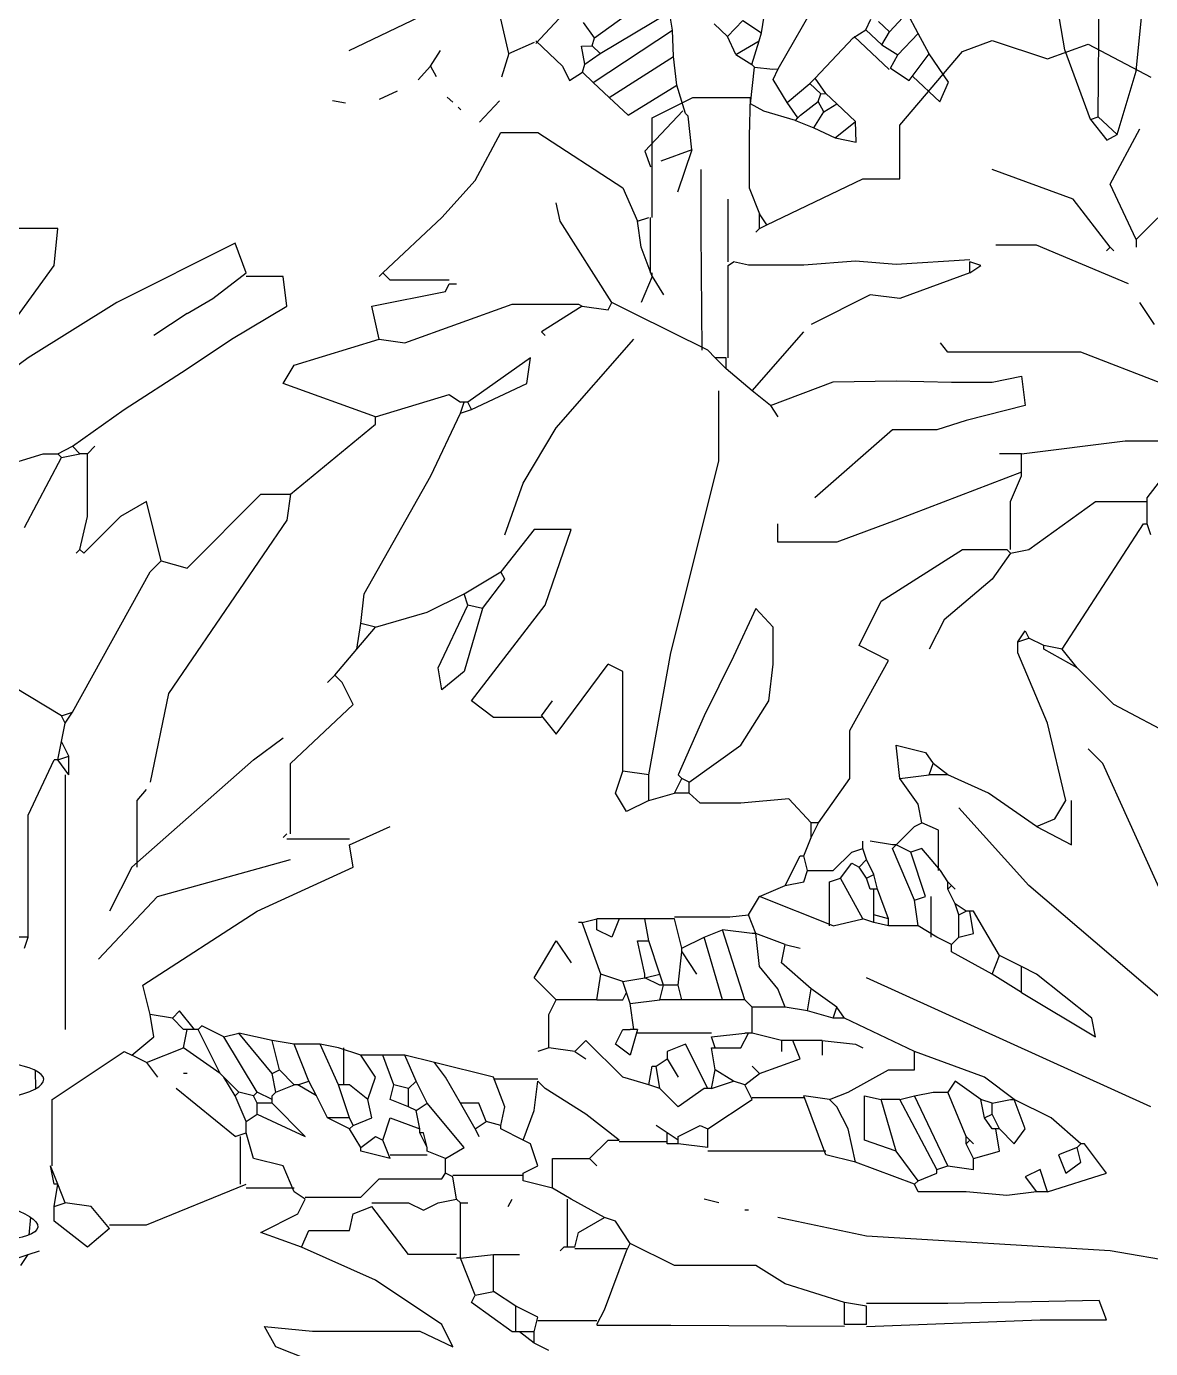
# Model space of a CAD drawing. Header units: metres. Extents: x 1769 to 3632, y 809 to 2652.
# Drawn here: x 2677.7965 to 2678.0445, y 1869.5831 to 1869.8751 of the extents above; entities that cross this region are included whole.
import ezdxf

# ---------------------------------------------------------------- set-up
doc = ezdxf.new("R2010")
doc.units = ezdxf.units.M
doc.header["$LTSCALE"] = 10
doc.layers.add('L-PLNT', color=66, linetype='Continuous')
doc.layers.add('Vegetation - Trees', color=64, linetype='Continuous', lineweight=30)

# ---------------------------------------------------------------- blocks, each defined once
blk = doc.blocks.new('GARRA DE LEON')
at = {"layer": 'L-PLNT', "color": 65, "linetype": 'Continuous'}
for p, q in [((1271.7821, 335.3903), (1271.8152, 335.4027)), ((1271.8152, 335.4027), (1271.8773, 335.382)), ((1271.8773, 335.382), (1271.9229, 335.3986)), ((1271.9229, 335.3986), (1271.9933, 335.3613)), ((1271.7117, 335.3075), (1271.7821, 335.3903)), ((1271.4342, 335.3158), (1271.4798, 335.3386)), ((1271.4798, 335.3386), (1271.5439, 335.3386)), ((1271.5439, 335.3386), (1271.5429, 335.2951)), ((1271.4342, 335.204), (1271.4342, 335.3158)), ((1271.7117, 335.2474), (1271.7117, 335.3075)), ((1271.2354, 335.2454), (1271.2644, 335.2992)), ((1271.2644, 335.2992), (1271.3059, 335.2992)), ((1271.3059, 335.2992), (1271.4011, 335.2371)), ((1271.5429, 335.2951), (1271.5429, 335.2371)), ((1271.9477, 335.2412), (1271.9809, 335.3034)), ((1271.1982, 335.204), (1271.2354, 335.2454)), ((1271.4891, 335.1874), (1271.4891, 335.2578)), ((1271.5626, 335.1957), (1271.6703, 335.2474)), ((1271.6703, 335.2474), (1271.7117, 335.2474)), ((1271.9063, 335.2247), (1271.8152, 335.2578)), ((1271.9767, 335.1791), (1272.043, 335.2454)), ((1271.4011, 335.2371), (1271.4177, 335.1998)), ((1271.5429, 335.2371), (1271.5543, 335.2081)), ((1271.9767, 335.1791), (1271.9477, 335.2412)), ((1271.3307, 335.1998), (1271.3265, 335.2205)), ((1271.5191, 335.1543), (1271.5191, 335.2247)), ((1271.9477, 335.1708), (1271.9063, 335.2247)), ((1271.1319, 335.1418), (1271.1982, 335.204)), ((1271.4177, 335.1998), (1271.4301, 335.204)), ((1271.4321, 335.1418), (1271.4321, 335.204)), ((1271.5543, 335.1915), (1271.5543, 335.2081)), ((1271.5626, 335.1957), (1271.5543, 335.2081)), ((1270.7675, 335.1915), (1270.7219, 335.1915)), ((1270.7633, 335.1501), (1270.7675, 335.1915)), ((1271.3887, 335.1087), (1271.3307, 335.1998)), ((1271.4218, 335.1708), (1271.4177, 335.1998)), ((1271.4901, 335.0549), (1271.4891, 335.1874)), ((1271.5543, 335.1915), (1271.5502, 335.1874)), ((1271.5543, 335.1915), (1271.5626, 335.1957)), ((1270.9663, 335.175), (1270.8337, 335.1087)), ((1270.9787, 335.1418), (1270.9663, 335.175)), ((1271.4342, 335.1377), (1271.4218, 335.1708)), ((1271.8649, 335.1729), (1271.8194, 335.1729)), ((1271.9684, 335.1294), (1271.8649, 335.1729)), ((1271.9477, 335.1708), (1271.9436, 335.1667)), ((1271.9477, 335.1708), (1271.9519, 335.1667)), ((1271.9767, 335.1791), (1271.9767, 335.1708)), ((1271.7904, 335.1563), (1271.7076, 335.1512)), ((1270.6764, 335.03), (1270.7633, 335.1501)), ((1270.9414, 335.1129), (1270.9787, 335.1418)), ((1271.1319, 335.1418), (1271.1278, 335.1377)), ((1271.1402, 335.1336), (1271.1319, 335.1418)), ((1271.4342, 335.1377), (1271.4342, 335.1418)), ((1271.5191, 335.1501), (1271.5253, 335.1543)), ((1271.5191, 335.0466), (1271.5191, 335.1501)), ((1271.5419, 335.1504), (1271.5253, 335.1543)), ((1271.604, 335.1504), (1271.5419, 335.1504)), ((1271.662, 335.1548), (1271.604, 335.1504)), ((1271.7076, 335.1512), (1271.662, 335.1548)), ((1271.7904, 335.1418), (1271.7117, 335.1129)), ((1271.8028, 335.1501), (1271.7904, 335.1543)), ((1271.7904, 335.1418), (1271.7904, 335.1543)), ((1271.7904, 335.1418), (1271.8028, 335.1501)), ((1271.0201, 335.1377), (1270.9787, 335.1377)), ((1271.0242, 335.1046), (1271.0201, 335.1377)), ((1271.2064, 335.1336), (1271.1402, 335.1336)), ((1271.2023, 335.1211), (1271.2064, 335.1294)), ((1271.2064, 335.1294), (1271.2147, 335.1294)), ((1271.4342, 335.1377), (1271.4218, 335.1087)), ((1271.4342, 335.1377), (1271.4466, 335.117)), ((1270.9124, 335.0963), (1270.9414, 335.1129)), ((1270.9124, 335.0963), (1270.9414, 335.1129)), ((1271.1195, 335.1046), (1271.2023, 335.1211)), ((1271.6786, 335.117), (1271.6123, 335.0839)), ((1271.7117, 335.1129), (1271.6786, 335.117)), ((1270.8337, 335.1087), (1270.7343, 335.0466)), ((1270.9124, 335.0963), (1270.8752, 335.0714)), ((1270.9621, 335.0673), (1271.0242, 335.1046)), ((1271.1278, 335.0673), (1271.1195, 335.1046)), ((1271.1568, 335.0632), (1271.2769, 335.1067)), ((1271.2769, 335.1067), (1271.3514, 335.1067)), ((1271.3555, 335.1046), (1271.31, 335.0756)), ((1271.3514, 335.1067), (1271.3555, 335.1046)), ((1271.3555, 335.1046), (1271.3845, 335.1004)), ((1271.3845, 335.1004), (1271.3887, 335.1087)), ((1271.4135, 335.0963), (1271.3887, 335.1087)), ((1271.4963, 335.0549), (1271.4135, 335.0963)), ((1271.9974, 335.0839), (1271.9809, 335.1087)), ((1270.9124, 335.0342), (1270.9621, 335.0673)), ((1271.0325, 335.0383), (1271.1278, 335.0673)), ((1271.1278, 335.0673), (1271.1568, 335.0632)), ((1271.31, 335.0756), (1271.3141, 335.0714)), ((1271.3265, 334.9679), (1271.4135, 335.0673)), ((1271.546, 335.0093), (1271.604, 335.0756)), ((1271.5046, 335.0466), (1271.4963, 335.0549)), ((1271.7655, 335.0528), (1271.7572, 335.0632)), ((1271.9146, 335.0528), (1271.7655, 335.0528)), ((1272.0057, 335.0176), (1271.9146, 335.0528)), ((1270.7343, 335.0466), (1270.6722, 335.0011)), ((1271.0201, 335.0176), (1271.0325, 335.0383)), ((1271.2976, 335.0466), (1271.2272, 334.9969)), ((1271.2934, 335.0176), (1271.2976, 335.0466)), ((1271.517, 335.0342), (1271.5046, 335.0466)), ((1271.517, 335.0466), (1271.5046, 335.0466)), ((1271.517, 335.0342), (1271.517, 335.0466)), ((1270.842, 334.9886), (1270.9124, 335.0342)), ((1271.546, 335.0093), (1271.517, 335.0342)), ((1271.8152, 335.0192), (1271.8484, 335.0259)), ((1271.8484, 335.0259), (1271.8525, 334.9928)), ((1271.1236, 334.9803), (1271.0201, 335.0176)), ((1271.2313, 334.9886), (1271.2934, 335.0176)), ((1271.5088, 334.9306), (1271.5088, 335.0093)), ((1271.5667, 334.9928), (1271.546, 335.0093)), ((1271.5667, 334.9928), (1271.6371, 335.0197)), ((1271.6371, 335.0197), (1271.7076, 335.0207)), ((1271.7076, 335.0207), (1271.7696, 335.0192)), ((1271.7696, 335.0192), (1271.8152, 335.0192)), ((1271.1236, 334.9803), (1271.2064, 335.0052)), ((1271.2064, 335.0052), (1271.2189, 334.9969)), ((1271.2189, 334.9845), (1271.223, 334.9969)), ((1271.223, 334.9969), (1271.2189, 334.9969)), ((1271.2272, 334.9969), (1271.223, 334.9969)), ((1271.2313, 334.9886), (1271.2272, 334.9969)), ((1271.5667, 334.9928), (1271.575, 334.9803)), ((1271.8525, 334.9928), (1271.7862, 334.9762)), ((1270.7841, 334.9472), (1270.842, 334.9886)), ((1271.1236, 334.9721), (1271.1236, 334.9803)), ((1271.1857, 334.9141), (1271.2189, 334.9845)), ((1271.2189, 334.9845), (1271.2313, 334.9886)), ((1271.0284, 334.8934), (1271.1236, 334.9721)), ((1271.2893, 334.9058), (1271.3265, 334.9679)), ((1271.7034, 334.9658), (1271.6164, 334.8892)), ((1271.7531, 334.9658), (1271.7034, 334.9658)), ((1271.7862, 334.9762), (1271.7531, 334.9658)), ((1271.8484, 334.9389), (1271.9643, 334.9534)), ((1271.9643, 334.9534), (1272.0305, 334.9534)), ((1270.6847, 334.9182), (1270.7509, 334.9389)), ((1270.7302, 334.8561), (1270.7716, 334.9348)), ((1270.7509, 334.9389), (1270.7675, 334.9389)), ((1270.7675, 334.9389), (1270.7841, 334.9472)), ((1270.7716, 334.9348), (1270.7675, 334.9389)), ((1270.7716, 334.9348), (1270.7923, 334.9389)), ((1270.7923, 334.9389), (1270.7841, 334.9472)), ((1270.8006, 334.9389), (1270.7923, 334.9389)), ((1270.8006, 334.9389), (1270.8089, 334.9472)), ((1270.8006, 334.9306), (1270.8006, 334.9389)), ((1271.8484, 334.9389), (1271.8235, 334.9389)), ((1271.8484, 334.9182), (1271.8484, 334.9389)), ((1271.9891, 334.8892), (1272.0305, 334.9431)), ((1270.8006, 334.8685), (1270.8006, 334.9306)), ((1271.4549, 334.7153), (1271.5088, 334.9306)), ((1271.8484, 334.9182), (1271.7076, 334.8644)), ((1271.8484, 334.9141), (1271.8484, 334.9182)), ((1271.1112, 334.7816), (1271.1857, 334.9141)), ((1271.2686, 334.8478), (1271.2893, 334.9058)), ((1271.8359, 334.8851), (1271.8484, 334.9141)), ((1270.9124, 334.8106), (1270.9953, 334.8934)), ((1270.9953, 334.8934), (1271.0284, 334.8934)), ((1271.0284, 334.8934), (1271.0242, 334.8644)), ((1271.9891, 334.8602), (1271.9891, 334.8892)), ((1270.8669, 334.8851), (1270.8379, 334.8685)), ((1270.8834, 334.8188), (1270.8669, 334.8851)), ((1271.8359, 334.8313), (1271.8359, 334.8851)), ((1271.8566, 334.8313), (1271.9312, 334.8851)), ((1271.9312, 334.8851), (1271.9891, 334.8851)), ((1270.7923, 334.8313), (1270.8006, 334.8685)), ((1270.8379, 334.8685), (1270.7965, 334.8271)), ((1271.0242, 334.8644), (1270.8917, 334.6698)), ((1271.575, 334.8395), (1271.575, 334.8602)), ((1271.7076, 334.8644), (1271.6413, 334.8395)), ((1271.8939, 334.7194), (1271.985, 334.8602)), ((1271.985, 334.8602), (1271.9891, 334.8602)), ((1271.9933, 334.8478), (1271.9891, 334.8602)), ((1271.3017, 334.854), (1271.2644, 334.8064)), ((1271.3431, 334.854), (1271.3017, 334.854)), ((1271.3141, 334.7691), (1271.3431, 334.854)), ((1270.7923, 334.8313), (1270.7882, 334.8271)), ((1270.7965, 334.8271), (1270.7923, 334.8313)), ((1271.6413, 334.8395), (1271.575, 334.8395)), ((1271.691, 334.7733), (1271.7821, 334.8313)), ((1271.7821, 334.8313), (1271.8318, 334.8313)), ((1271.8359, 334.8271), (1271.8318, 334.8313)), ((1271.8359, 334.8271), (1271.8566, 334.8313)), ((1270.871, 334.8064), (1270.8834, 334.8188)), ((1270.8834, 334.8188), (1270.9124, 334.8106)), ((1271.8359, 334.8271), (1271.8152, 334.7981)), ((1270.7841, 334.649), (1270.871, 334.8064)), ((1271.223, 334.7816), (1271.2644, 334.8064)), ((1271.2686, 334.7981), (1271.2644, 334.8064)), ((1271.2437, 334.765), (1271.2686, 334.7981)), ((1271.8152, 334.7981), (1271.7614, 334.7526)), ((1271.1071, 334.7484), (1271.1112, 334.7816)), ((1271.1816, 334.7609), (1271.223, 334.7816)), ((1271.2272, 334.7691), (1271.223, 334.7816)), ((1271.6661, 334.7236), (1271.691, 334.7733)), ((1271.1236, 334.7443), (1271.1816, 334.7609)), ((1271.194, 334.6987), (1271.2272, 334.7691)), ((1271.2437, 334.765), (1271.223, 334.6946)), ((1271.2437, 334.765), (1271.2272, 334.7691)), ((1271.2313, 334.6615), (1271.3141, 334.7691)), ((1271.5502, 334.765), (1271.5253, 334.7112)), ((1271.5698, 334.7443), (1271.5502, 334.765)), ((1271.1029, 334.7194), (1271.1071, 334.7484)), ((1271.1029, 334.7194), (1271.1236, 334.7443)), ((1271.1236, 334.7443), (1271.1071, 334.7484)), ((1271.5698, 334.7029), (1271.5698, 334.7443)), ((1271.7614, 334.7526), (1271.7448, 334.7194)), ((1271.8442, 334.7277), (1271.8525, 334.7402)), ((1271.8525, 334.7402), (1271.8566, 334.7319)), ((1271.8442, 334.7277), (1271.8566, 334.7319)), ((1271.8442, 334.7153), (1271.8442, 334.7277)), ((1271.8732, 334.7236), (1271.8566, 334.7319)), ((1270.7716, 334.6449), (1270.6474, 334.7194)), ((1271.0781, 334.6905), (1271.1029, 334.7194)), ((1271.4301, 334.5786), (1271.4549, 334.7153)), ((1271.5253, 334.7112), (1271.4922, 334.6449)), ((1271.6992, 334.707), (1271.6661, 334.7236)), ((1271.8773, 334.6366), (1271.8442, 334.7153)), ((1271.8732, 334.7194), (1271.8732, 334.7236)), ((1271.8939, 334.7194), (1271.8732, 334.7236)), ((1271.9105, 334.6987), (1271.8732, 334.7194)), ((1271.9105, 334.6987), (1271.8939, 334.7194)), ((1271.1982, 334.6739), (1271.194, 334.6987)), ((1271.3265, 334.6242), (1271.3845, 334.7029)), ((1271.4011, 334.6946), (1271.3845, 334.7029)), ((1271.4011, 334.6946), (1271.3845, 334.7029)), ((1271.5647, 334.6615), (1271.5698, 334.7029)), ((1271.6558, 334.6283), (1271.6992, 334.707)), ((1271.9519, 334.6573), (1271.9105, 334.6987)), ((1271.0781, 334.6905), (1271.0698, 334.6822)), ((1271.0864, 334.6822), (1271.0781, 334.6905)), ((1271.0988, 334.6573), (1271.0864, 334.6822)), ((1271.223, 334.6946), (1271.1982, 334.6739)), ((1271.4011, 334.5828), (1271.4011, 334.6946)), ((1270.8917, 334.6698), (1270.871, 334.5704)), ((1271.0284, 334.5911), (1271.0988, 334.6573)), ((1271.2561, 334.6428), (1271.2313, 334.6615)), ((1271.31, 334.6449), (1271.3224, 334.6615)), ((1271.5336, 334.6118), (1271.5647, 334.6615)), ((1272.0223, 334.6201), (1271.9519, 334.6573)), ((1270.7716, 334.6449), (1270.7841, 334.649)), ((1270.7758, 334.6366), (1270.7716, 334.6449)), ((1270.7716, 334.6159), (1270.7758, 334.6366)), ((1270.7758, 334.6366), (1270.7841, 334.649)), ((1271.31, 334.6428), (1271.2561, 334.6428)), ((1271.31, 334.6449), (1271.3265, 334.6242)), ((1271.4922, 334.6449), (1271.4632, 334.5786)), ((1271.898, 334.5497), (1271.8773, 334.6366)), ((1271.6558, 334.5745), (1271.6558, 334.6283)), ((1270.7675, 334.5952), (1270.7716, 334.6159)), ((1270.7799, 334.5994), (1270.7716, 334.6159)), ((1270.987, 334.5952), (1271.0201, 334.6201)), ((1271.4756, 334.5704), (1271.5336, 334.6118)), ((1271.7117, 334.5745), (1271.7076, 334.6118)), ((1271.7076, 334.6118), (1271.7407, 334.6035)), ((1271.9394, 334.5911), (1271.9229, 334.6076)), ((1270.7343, 334.5331), (1270.7633, 334.5952)), ((1270.7675, 334.5952), (1270.7633, 334.5952)), ((1270.7675, 334.5952), (1270.7799, 334.5994)), ((1270.7799, 334.5786), (1270.7675, 334.5952)), ((1270.7799, 334.5786), (1270.7799, 334.5994)), ((1270.8503, 334.4751), (1270.987, 334.5952)), ((1271.7407, 334.6035), (1271.749, 334.5911)), ((1270.7758, 334.5786), (1270.7758, 334.4006)), ((1271.0284, 334.5124), (1271.0284, 334.5911)), ((1271.3928, 334.5579), (1271.4011, 334.5828)), ((1271.4301, 334.5786), (1271.4011, 334.5828)), ((1271.4301, 334.5497), (1271.4301, 334.5786)), ((1271.4632, 334.5786), (1271.4674, 334.5745)), ((1271.7117, 334.5745), (1271.7448, 334.5786)), ((1271.7448, 334.5786), (1271.749, 334.5911)), ((1271.7655, 334.5786), (1271.7448, 334.5786)), ((1271.7655, 334.5786), (1271.749, 334.5911)), ((1271.8111, 334.5579), (1271.7655, 334.5786)), ((1272.0761, 334.2888), (1271.9394, 334.5911)), ((1270.8565, 334.5497), (1270.8669, 334.5621)), ((1271.4591, 334.5579), (1271.4674, 334.5745)), ((1271.4756, 334.5704), (1271.4674, 334.5745)), ((1271.4756, 334.5579), (1271.4756, 334.5704)), ((1271.6206, 334.5248), (1271.6558, 334.5745)), ((1271.7324, 334.5455), (1271.7117, 334.5745)), ((1270.8565, 334.4751), (1270.8565, 334.5497)), ((1271.4052, 334.5372), (1271.3928, 334.5579)), ((1271.4301, 334.5497), (1271.4052, 334.5372)), ((1271.4301, 334.5497), (1271.4591, 334.5579)), ((1271.4756, 334.5579), (1271.4591, 334.5579)), ((1271.488, 334.5466), (1271.4756, 334.5579)), ((1271.5874, 334.5517), (1271.5336, 334.5466)), ((1271.6123, 334.5248), (1271.5874, 334.5517)), ((1271.8649, 334.5207), (1271.8111, 334.5579)), ((1271.8856, 334.529), (1271.898, 334.5497)), ((1271.9042, 334.5), (1271.9042, 334.5497)), ((1270.7343, 334.3964), (1270.7343, 334.5331)), ((1271.5336, 334.5466), (1271.488, 334.5466)), ((1271.7365, 334.5248), (1271.7324, 334.5455)), ((1271.8566, 334.4544), (1271.778, 334.5414)), ((1271.0946, 334.5), (1271.1402, 334.5207)), ((1271.6123, 334.5082), (1271.6206, 334.5248)), ((1271.6123, 334.5082), (1271.6123, 334.5248)), ((1271.6206, 334.5248), (1271.6123, 334.5248)), ((1271.7076, 334.5), (1271.7282, 334.5207)), ((1271.7282, 334.5207), (1271.7365, 334.5248)), ((1271.7552, 334.5165), (1271.7365, 334.5248)), ((1271.8649, 334.5207), (1271.8856, 334.529)), ((1271.8649, 334.5207), (1271.9042, 334.5)), ((1271.0242, 334.5124), (1271.0201, 334.5082)), ((1271.0946, 334.5062), (1271.0242, 334.5062)), ((1271.604, 334.4875), (1271.6123, 334.5082)), ((1271.6703, 334.4958), (1271.6703, 334.5041)), ((1271.7034, 334.5), (1271.6786, 334.5041)), ((1271.7552, 334.471), (1271.7552, 334.5165)), ((1271.0988, 334.4751), (1271.0946, 334.5)), ((1271.6371, 334.471), (1271.6578, 334.4917)), ((1271.6578, 334.4917), (1271.6703, 334.4958)), ((1271.6744, 334.4834), (1271.6703, 334.4958)), ((1271.7034, 334.4958), (1271.7076, 334.5)), ((1271.7076, 334.5), (1271.7034, 334.5)), ((1271.7282, 334.4378), (1271.7034, 334.4958)), ((1271.7241, 334.4917), (1271.7076, 334.5)), ((1271.7365, 334.4958), (1271.7241, 334.4917)), ((1271.7407, 334.442), (1271.7241, 334.4917)), ((1271.7572, 334.471), (1271.7365, 334.4958)), ((1270.8503, 334.4751), (1270.8255, 334.4254)), ((1270.8793, 334.442), (1271.0284, 334.4834)), ((1270.9911, 334.4254), (1271.0988, 334.4751)), ((1271.5833, 334.4544), (1271.5999, 334.4875)), ((1271.5999, 334.4875), (1271.604, 334.4875)), ((1271.6082, 334.471), (1271.604, 334.4875)), ((1271.6454, 334.4627), (1271.6578, 334.4793)), ((1271.6578, 334.4793), (1271.6661, 334.4751)), ((1271.6661, 334.4751), (1271.6744, 334.4834)), ((1271.6744, 334.4627), (1271.6661, 334.4751)), ((1271.6827, 334.4668), (1271.6744, 334.4834)), ((1271.5833, 334.4544), (1271.604, 334.4586)), ((1271.604, 334.4586), (1271.6082, 334.471)), ((1271.6082, 334.471), (1271.6371, 334.471)), ((1271.633, 334.4586), (1271.6454, 334.4627)), ((1271.633, 334.4089), (1271.633, 334.4586)), ((1271.6703, 334.4171), (1271.6454, 334.4627)), ((1271.6744, 334.4627), (1271.6827, 334.4668)), ((1271.6786, 334.4503), (1271.6744, 334.4627)), ((1271.6868, 334.4503), (1271.6827, 334.4668)), ((1271.7655, 334.4586), (1271.7572, 334.471)), ((1271.7655, 334.4503), (1271.7655, 334.4586)), ((1271.7696, 334.4544), (1271.7655, 334.4586)), ((1271.5543, 334.442), (1271.5833, 334.4544)), ((1271.6827, 334.4503), (1271.6786, 334.4503)), ((1271.6827, 334.4213), (1271.6827, 334.4503)), ((1271.6868, 334.4503), (1271.6827, 334.4503)), ((1271.6992, 334.4171), (1271.6868, 334.4503)), ((1271.7655, 334.4503), (1271.7696, 334.4544)), ((1271.7738, 334.4337), (1271.7655, 334.4503)), ((1271.7696, 334.4544), (1271.7738, 334.4503)), ((1272.0595, 334.2805), (1271.8566, 334.4544)), ((1270.813, 334.3716), (1270.8793, 334.442)), ((1271.5419, 334.4213), (1271.5543, 334.442)), ((1271.6371, 334.4089), (1271.5543, 334.442)), ((1271.7282, 334.4378), (1271.7407, 334.442)), ((1271.7324, 334.4089), (1271.7282, 334.4378)), ((1271.7469, 334.3964), (1271.7469, 334.442)), ((1271.778, 334.4213), (1271.7738, 334.4337)), ((1271.7862, 334.4254), (1271.7738, 334.4337)), ((1270.8627, 334.3426), (1270.9911, 334.4254)), ((1271.3555, 334.413), (1271.3721, 334.4171)), ((1271.397, 334.4171), (1271.3721, 334.4171)), ((1271.3721, 334.4047), (1271.3721, 334.4171)), ((1271.397, 334.4171), (1271.3887, 334.3964)), ((1271.4259, 334.4171), (1271.397, 334.4171)), ((1271.4301, 334.3923), (1271.4259, 334.4171)), ((1271.4591, 334.4171), (1271.4259, 334.4171)), ((1271.4591, 334.4192), (1271.5212, 334.4192)), ((1271.4674, 334.384), (1271.4591, 334.4171)), ((1271.5212, 334.4192), (1271.5419, 334.4213)), ((1271.5502, 334.4006), (1271.5419, 334.4213)), ((1271.6371, 334.4089), (1271.6703, 334.4171)), ((1271.6827, 334.413), (1271.6703, 334.4171)), ((1271.6992, 334.4171), (1271.6827, 334.4213)), ((1271.6827, 334.4171), (1271.6827, 334.4213)), ((1271.6827, 334.413), (1271.6827, 334.4171)), ((1271.6992, 334.4089), (1271.6992, 334.4171)), ((1271.778, 334.4213), (1271.7862, 334.4254)), ((1271.778, 334.3964), (1271.778, 334.4213)), ((1271.7904, 334.4254), (1271.7862, 334.4254)), ((1271.7945, 334.4254), (1271.7904, 334.4254)), ((1271.7945, 334.4006), (1271.7904, 334.4254)), ((1271.8235, 334.3757), (1271.7945, 334.4254)), ((1270.7758, 334.4006), (1270.7758, 334.2929)), ((1271.3555, 334.413), (1271.3514, 334.413)), ((1271.3763, 334.355), (1271.3555, 334.413)), ((1271.3887, 334.3964), (1271.3721, 334.4047)), ((1271.4922, 334.3964), (1271.5129, 334.4047)), ((1271.5378, 334.326), (1271.5129, 334.4047)), ((1271.546, 334.4006), (1271.5129, 334.4047)), ((1271.5502, 334.4006), (1271.546, 334.4006)), ((1271.5543, 334.3633), (1271.5502, 334.4006)), ((1271.5833, 334.3882), (1271.5502, 334.4006)), ((1271.6992, 334.4089), (1271.6827, 334.413)), ((1271.7324, 334.4089), (1271.6992, 334.4089)), ((1271.7531, 334.3964), (1271.7324, 334.4089)), ((1271.778, 334.3964), (1271.7945, 334.4006)), ((1270.7343, 334.3964), (1270.7136, 334.3964)), ((1270.7302, 334.384), (1270.7343, 334.3964)), ((1271.3017, 334.3509), (1271.3265, 334.3923)), ((1271.3265, 334.3923), (1271.3431, 334.3674)), ((1271.4259, 334.355), (1271.4177, 334.3923)), ((1271.4177, 334.3923), (1271.4301, 334.3923)), ((1271.4425, 334.355), (1271.4301, 334.3923)), ((1271.4674, 334.384), (1271.4922, 334.3964)), ((1271.4674, 334.3799), (1271.4674, 334.384)), ((1271.5129, 334.326), (1271.4922, 334.3964)), ((1271.5792, 334.3674), (1271.5833, 334.3882)), ((1271.5833, 334.3882), (1271.5999, 334.384)), ((1271.7696, 334.3882), (1271.7531, 334.3964)), ((1271.7696, 334.3882), (1271.778, 334.3964)), ((1271.7696, 334.3799), (1271.7696, 334.3882)), ((1271.4632, 334.3426), (1271.4674, 334.3799)), ((1271.4674, 334.3799), (1271.4839, 334.355)), ((1271.8152, 334.355), (1271.7696, 334.3799)), ((1271.8152, 334.355), (1271.8235, 334.3757)), ((1271.8484, 334.3633), (1271.8235, 334.3757)), ((1271.3721, 334.326), (1271.3763, 334.355)), ((1271.4011, 334.3467), (1271.3763, 334.355)), ((1271.4259, 334.3509), (1271.4425, 334.355)), ((1271.4259, 334.3509), (1271.4259, 334.355)), ((1271.4466, 334.3426), (1271.4425, 334.355)), ((1271.575, 334.3385), (1271.5543, 334.3633)), ((1271.6123, 334.3385), (1271.5792, 334.3674)), ((1271.8484, 334.3343), (1271.8152, 334.355)), ((1271.8649, 334.355), (1271.8484, 334.3633)), ((1271.8484, 334.3343), (1271.8484, 334.3633)), ((1271.927, 334.3053), (1271.8649, 334.355)), ((1270.871, 334.3095), (1270.8627, 334.3426)), ((1271.3265, 334.326), (1271.3017, 334.3509)), ((1271.4011, 334.3467), (1271.4259, 334.3509)), ((1271.4052, 334.3343), (1271.4011, 334.3467)), ((1271.4425, 334.3426), (1271.4259, 334.3509)), ((1271.4425, 334.326), (1271.4466, 334.3426)), ((1271.4466, 334.3426), (1271.4425, 334.3426)), ((1271.4632, 334.3426), (1271.4466, 334.3426)), ((1271.4674, 334.326), (1271.4632, 334.3426)), ((1271.9933, 334.2059), (1271.6744, 334.3509)), ((1271.3183, 334.3095), (1271.3265, 334.326)), ((1271.3721, 334.326), (1271.3265, 334.326)), ((1271.3721, 334.326), (1271.4011, 334.326)), ((1271.4011, 334.326), (1271.4052, 334.3343)), ((1271.4094, 334.3219), (1271.4052, 334.3343)), ((1271.4094, 334.3219), (1271.4425, 334.326)), ((1271.4674, 334.326), (1271.4425, 334.326)), ((1271.5129, 334.326), (1271.4674, 334.326)), ((1271.5378, 334.326), (1271.5129, 334.326)), ((1271.546, 334.3177), (1271.5378, 334.326)), ((1271.5833, 334.3177), (1271.575, 334.3385)), ((1271.6082, 334.3136), (1271.6123, 334.3385)), ((1271.6413, 334.3177), (1271.6123, 334.3385)), ((1271.8484, 334.3343), (1271.9312, 334.2846)), ((1270.9041, 334.3136), (1270.8959, 334.3053)), ((1270.9207, 334.2929), (1270.9041, 334.3136)), ((1271.4135, 334.2929), (1271.4094, 334.3219)), ((1271.546, 334.2888), (1271.546, 334.3177)), ((1271.5833, 334.3177), (1271.546, 334.3177)), ((1271.6082, 334.3136), (1271.5833, 334.3177)), ((1271.6371, 334.3053), (1271.6082, 334.3136)), ((1271.6371, 334.3053), (1271.6413, 334.3177)), ((1271.6496, 334.3053), (1271.6413, 334.3177)), ((1270.8752, 334.2846), (1270.871, 334.3095)), ((1270.8959, 334.3053), (1270.871, 334.3095)), ((1270.9083, 334.2929), (1270.8959, 334.3053)), ((1270.929, 334.297), (1270.9249, 334.2929)), ((1270.9538, 334.2846), (1270.929, 334.297)), ((1271.3183, 334.2722), (1271.3183, 334.3095)), ((1271.6496, 334.3053), (1271.6371, 334.3053)), ((1271.7282, 334.2681), (1271.6496, 334.3053)), ((1271.9312, 334.2846), (1271.927, 334.3053)), ((1270.8503, 334.2639), (1270.8752, 334.2846)), ((1270.9083, 334.2722), (1270.9124, 334.2929)), ((1270.9124, 334.2929), (1270.9083, 334.2929)), ((1270.9166, 334.2929), (1270.9124, 334.2929)), ((1270.9207, 334.2929), (1270.9166, 334.2929)), ((1270.9249, 334.2929), (1270.9207, 334.2929)), ((1270.9497, 334.2432), (1270.9249, 334.2929)), ((1270.9538, 334.2846), (1270.9704, 334.2888)), ((1270.9911, 334.2225), (1270.9538, 334.2846)), ((1271.0077, 334.2432), (1270.9704, 334.2888)), ((1271.0077, 334.2805), (1270.9704, 334.2888)), ((1271.0159, 334.2474), (1271.0077, 334.2805)), ((1271.0325, 334.2763), (1271.0077, 334.2805)), ((1271.3597, 334.2805), (1271.3473, 334.2681)), ((1271.4011, 334.2391), (1271.3597, 334.2805)), ((1271.3928, 334.2763), (1271.4011, 334.2929)), ((1271.4011, 334.2929), (1271.4094, 334.2929)), ((1271.4177, 334.2929), (1271.4094, 334.2639)), ((1271.4135, 334.2929), (1271.4094, 334.2929)), ((1271.4177, 334.2929), (1271.4135, 334.2929)), ((1271.5005, 334.2888), (1271.4177, 334.2888)), ((1271.5005, 334.2846), (1271.5378, 334.2888)), ((1271.5046, 334.2722), (1271.5005, 334.2846)), ((1271.5336, 334.2722), (1271.5419, 334.2888)), ((1271.5419, 334.2888), (1271.5378, 334.2888)), ((1271.546, 334.2888), (1271.5419, 334.2888)), ((1271.5792, 334.2805), (1271.546, 334.2888)), ((1271.5792, 334.2805), (1271.5792, 334.2681)), ((1271.5916, 334.2805), (1271.5792, 334.2805)), ((1271.5999, 334.2598), (1271.5916, 334.2805)), ((1271.6247, 334.2805), (1271.5916, 334.2805)), ((1271.6247, 334.2805), (1271.6247, 334.2639)), ((1271.6247, 334.2805), (1271.662, 334.2763)), ((1270.7613, 334.2142), (1270.842, 334.2681)), ((1270.842, 334.2681), (1270.8503, 334.2639)), ((1270.8669, 334.2556), (1270.9083, 334.2722)), ((1270.9497, 334.2432), (1270.9083, 334.2722)), ((1271.0491, 334.2349), (1271.0325, 334.2763)), ((1271.0615, 334.2763), (1271.0325, 334.2763)), ((1271.0822, 334.2308), (1271.0615, 334.2763)), ((1271.0822, 334.2722), (1271.0615, 334.2763)), ((1271.1071, 334.2639), (1271.0822, 334.2722)), ((1271.0884, 334.2308), (1271.0884, 334.2722)), ((1271.3183, 334.2722), (1271.3059, 334.2681)), ((1271.3473, 334.2681), (1271.3183, 334.2722)), ((1271.3473, 334.2681), (1271.3597, 334.2598)), ((1271.4094, 334.2639), (1271.3928, 334.2763)), ((1271.4715, 334.2763), (1271.4508, 334.2681)), ((1271.4508, 334.2681), (1271.4508, 334.2598)), ((1271.4963, 334.2266), (1271.4715, 334.2763)), ((1271.5046, 334.2474), (1271.5005, 334.2722)), ((1271.5005, 334.2722), (1271.5046, 334.2722)), ((1271.5046, 334.2722), (1271.5336, 334.2722)), ((1271.662, 334.2763), (1271.6703, 334.2722)), ((1271.8069, 334.2391), (1271.7282, 334.2681)), ((1271.7282, 334.2474), (1271.7282, 334.2681)), ((1270.8669, 334.2556), (1270.8503, 334.2639)), ((1270.8669, 334.2556), (1270.8793, 334.2391)), ((1271.1236, 334.2391), (1271.1071, 334.2639)), ((1271.1319, 334.2639), (1271.1071, 334.2639)), ((1271.1443, 334.2308), (1271.1319, 334.2639)), ((1271.1568, 334.2639), (1271.1319, 334.2639)), ((1271.1692, 334.2349), (1271.1568, 334.2639)), ((1271.1899, 334.2556), (1271.1568, 334.2639)), ((1271.2561, 334.2391), (1271.1899, 334.2556)), ((1271.2023, 334.2391), (1271.1899, 334.2556)), ((1271.4301, 334.2308), (1271.4342, 334.2515)), ((1271.4342, 334.2515), (1271.4384, 334.2515)), ((1271.4384, 334.2515), (1271.4508, 334.2598)), ((1271.4425, 334.2266), (1271.4384, 334.2515)), ((1271.4508, 334.2598), (1271.4632, 334.2391)), ((1271.5543, 334.2432), (1271.546, 334.2515)), ((1271.5543, 334.2432), (1271.5999, 334.2598)), ((1270.9124, 334.2432), (1270.9083, 334.2432)), ((1270.9538, 334.2391), (1270.9497, 334.2432)), ((1270.9663, 334.2184), (1270.9538, 334.2391)), ((1270.9704, 334.2225), (1270.9538, 334.2391)), ((1271.0077, 334.2432), (1271.0159, 334.2474)), ((1271.0118, 334.2225), (1271.0077, 334.2432)), ((1271.0325, 334.2308), (1271.0159, 334.2474)), ((1271.1153, 334.2142), (1271.1236, 334.2391)), ((1271.2189, 334.2101), (1271.2023, 334.2391)), ((1271.2686, 334.2059), (1271.2561, 334.2391)), ((1271.3059, 334.237), (1271.2561, 334.237)), ((1271.4301, 334.2308), (1271.4011, 334.2391)), ((1271.5005, 334.2266), (1271.5046, 334.2474)), ((1271.5253, 334.2349), (1271.5046, 334.2474)), ((1271.5378, 334.2308), (1271.5543, 334.2432)), ((1271.6537, 334.2225), (1271.6992, 334.2474)), ((1271.6992, 334.2474), (1271.7282, 334.2474)), ((1271.8401, 334.2142), (1271.8069, 334.2391)), ((1270.9663, 334.1728), (1270.9, 334.2266)), ((1270.9663, 334.2184), (1270.9704, 334.2225)), ((1270.987, 334.2184), (1270.9704, 334.2225)), ((1270.987, 334.2184), (1270.9911, 334.2225)), ((1271.0077, 334.2142), (1270.9911, 334.2225)), ((1271.0077, 334.2184), (1271.0118, 334.2225)), ((1271.0118, 334.2225), (1271.0325, 334.2308)), ((1271.0367, 334.2308), (1271.0325, 334.2308)), ((1271.0367, 334.2308), (1271.0491, 334.2349)), ((1271.0574, 334.2184), (1271.0367, 334.2308)), ((1271.0574, 334.2184), (1271.0491, 334.2349)), ((1271.0946, 334.1935), (1271.0822, 334.2308)), ((1271.0946, 334.2308), (1271.0822, 334.2308)), ((1271.1153, 334.2142), (1271.0946, 334.2308)), ((1271.1402, 334.2142), (1271.1443, 334.2308)), ((1271.1609, 334.2266), (1271.1443, 334.2308)), ((1271.1609, 334.2266), (1271.1692, 334.2349)), ((1271.1609, 334.2059), (1271.1609, 334.2266)), ((1271.1816, 334.2101), (1271.1692, 334.2349)), ((1271.3017, 334.2018), (1271.3059, 334.2349)), ((1271.3141, 334.2266), (1271.3059, 334.2349)), ((1271.3597, 334.1977), (1271.3141, 334.2266)), ((1271.4425, 334.2266), (1271.4301, 334.2308)), ((1271.4632, 334.2059), (1271.4425, 334.2266)), ((1271.4922, 334.2266), (1271.4632, 334.2059)), ((1271.4963, 334.2266), (1271.4922, 334.2266)), ((1271.5005, 334.2266), (1271.4963, 334.2266)), ((1271.5005, 334.2266), (1271.5253, 334.2349)), ((1271.5378, 334.2308), (1271.5253, 334.2349)), ((1271.546, 334.2142), (1271.5378, 334.2308)), ((1271.633, 334.2142), (1271.6537, 334.2225)), ((1271.7282, 334.2184), (1271.749, 334.2225)), ((1271.749, 334.2225), (1271.7655, 334.2225)), ((1271.7738, 334.2349), (1271.7655, 334.2225)), ((1271.7862, 334.1728), (1271.7655, 334.2225)), ((1271.8028, 334.2142), (1271.7738, 334.2349)), ((1270.7613, 334.1397), (1270.7613, 334.2142)), ((1270.9787, 334.1894), (1270.9663, 334.2184)), ((1270.9911, 334.2101), (1270.987, 334.2184)), ((1270.9911, 334.1977), (1270.9911, 334.2101)), ((1271.0077, 334.2101), (1270.9911, 334.2101)), ((1271.0077, 334.2142), (1271.0077, 334.2184)), ((1271.0077, 334.2101), (1271.0077, 334.2142)), ((1271.0449, 334.1728), (1271.0077, 334.2101)), ((1271.0698, 334.1935), (1271.0574, 334.2184)), ((1271.1195, 334.1935), (1271.1153, 334.2142)), ((1271.1609, 334.2059), (1271.1402, 334.2142)), ((1271.1692, 334.2018), (1271.1609, 334.2059)), ((1271.1692, 334.2018), (1271.1816, 334.2101)), ((1271.223, 334.1604), (1271.1816, 334.2101)), ((1271.2354, 334.1811), (1271.2189, 334.2101)), ((1271.2396, 334.2101), (1271.2189, 334.2101)), ((1271.2479, 334.1894), (1271.2396, 334.2101)), ((1271.2644, 334.1852), (1271.2686, 334.2059)), ((1271.4963, 334.1811), (1271.546, 334.2142)), ((1271.546, 334.2163), (1271.604, 334.2163)), ((1271.6288, 334.1521), (1271.604, 334.2184)), ((1271.633, 334.2142), (1271.604, 334.2184)), ((1271.6413, 334.2059), (1271.633, 334.2142)), ((1271.6537, 334.1811), (1271.6413, 334.2059)), ((1271.6723, 334.1687), (1271.6723, 334.2184)), ((1271.6723, 334.2184), (1271.691, 334.2142)), ((1271.7076, 334.1562), (1271.691, 334.2142)), ((1271.7117, 334.2142), (1271.691, 334.2142)), ((1271.7117, 334.2142), (1271.7282, 334.2184)), ((1271.7531, 334.1355), (1271.7117, 334.2142)), ((1271.7655, 334.1397), (1271.7282, 334.2184)), ((1271.8069, 334.1935), (1271.8028, 334.2142)), ((1271.8152, 334.2101), (1271.8028, 334.2142)), ((1271.8152, 334.2101), (1271.8359, 334.2142)), ((1271.8152, 334.1977), (1271.8152, 334.2101)), ((1271.8359, 334.2142), (1271.8401, 334.2142)), ((1271.8815, 334.1935), (1271.8401, 334.2142)), ((1271.8525, 334.1811), (1271.8401, 334.2142)), ((1270.9787, 334.1894), (1270.9911, 334.1977)), ((1270.9911, 334.1977), (1271.0449, 334.1728)), ((1271.0946, 334.1811), (1271.0698, 334.1935)), ((1271.0946, 334.1935), (1271.0698, 334.1935)), ((1271.0988, 334.1852), (1271.0946, 334.1935)), ((1271.0988, 334.1852), (1271.1195, 334.1935)), ((1271.1319, 334.1687), (1271.1402, 334.1935)), ((1271.1402, 334.1935), (1271.1733, 334.1811)), ((1271.1733, 334.1811), (1271.1692, 334.2018)), ((1271.2893, 334.1687), (1271.3017, 334.2018)), ((1271.397, 334.1687), (1271.3597, 334.1977)), ((1271.8069, 334.1935), (1271.8152, 334.1977)), ((1271.8152, 334.1811), (1271.8069, 334.1935)), ((1271.8235, 334.1811), (1271.8152, 334.1977)), ((1271.9146, 334.1645), (1271.8815, 334.1935)), ((1270.9663, 334.1728), (1270.9787, 334.1769)), ((1270.9787, 334.1769), (1270.9787, 334.1894)), ((1270.987, 334.148), (1270.9787, 334.1769)), ((1271.0946, 334.1811), (1271.0988, 334.1852)), ((1271.1071, 334.1604), (1271.0946, 334.1811)), ((1271.1733, 334.1769), (1271.1733, 334.1811)), ((1271.1774, 334.1769), (1271.1733, 334.1769)), ((1271.1816, 334.1604), (1271.1733, 334.1769)), ((1271.1816, 334.1604), (1271.1774, 334.1769)), ((1271.2354, 334.1811), (1271.2479, 334.1894)), ((1271.2354, 334.1811), (1271.2396, 334.1728)), ((1271.2644, 334.1852), (1271.2479, 334.1894)), ((1271.2644, 334.1811), (1271.2644, 334.1852)), ((1271.2893, 334.1687), (1271.2644, 334.1811)), ((1271.4508, 334.1769), (1271.4384, 334.1852)), ((1271.4508, 334.1645), (1271.4508, 334.1769)), ((1271.4632, 334.1687), (1271.4508, 334.1769)), ((1271.4632, 334.1728), (1271.488, 334.1852)), ((1271.488, 334.1852), (1271.4963, 334.1811)), ((1271.4963, 334.1604), (1271.4963, 334.1811)), ((1271.662, 334.1438), (1271.6537, 334.1811)), ((1271.8194, 334.1811), (1271.8152, 334.1811)), ((1271.8235, 334.1562), (1271.8194, 334.1811)), ((1271.8235, 334.1811), (1271.8194, 334.1811)), ((1271.8235, 334.1811), (1271.8401, 334.1645)), ((1271.8401, 334.1645), (1271.8525, 334.1811)), ((1270.9725, 334.119), (1270.9725, 334.1728)), ((1271.1071, 334.1604), (1271.1236, 334.1728)), ((1271.1236, 334.1728), (1271.1319, 334.1687)), ((1271.1402, 334.148), (1271.1319, 334.1687)), ((1271.2976, 334.1645), (1271.2893, 334.1687)), ((1271.3059, 334.1397), (1271.2976, 334.1645)), ((1271.3638, 334.148), (1271.3845, 334.1687)), ((1271.3845, 334.1687), (1271.397, 334.1687)), ((1271.4508, 334.1666), (1271.397, 334.1666)), ((1271.4632, 334.1645), (1271.4508, 334.1645)), ((1271.4632, 334.1687), (1271.4632, 334.1728)), ((1271.4632, 334.1645), (1271.4632, 334.1687)), ((1271.4963, 334.1604), (1271.4632, 334.1645)), ((1271.7076, 334.1562), (1271.6723, 334.1687)), ((1271.7862, 334.1645), (1271.7862, 334.1728)), ((1271.7904, 334.1687), (1271.7862, 334.1728)), ((1271.7862, 334.1645), (1271.7904, 334.1687)), ((1271.7945, 334.148), (1271.7862, 334.1645)), ((1271.7904, 334.1687), (1271.7945, 334.1645)), ((1271.9105, 334.1604), (1271.9146, 334.1645)), ((1271.9187, 334.1645), (1271.9146, 334.1645)), ((1271.9436, 334.1314), (1271.9187, 334.1645)), ((1271.0201, 334.1397), (1270.987, 334.148)), ((1271.1071, 334.1562), (1271.1071, 334.1604)), ((1271.1402, 334.148), (1271.1071, 334.1562)), ((1271.1402, 334.1521), (1271.1816, 334.1521)), ((1271.1816, 334.1562), (1271.1816, 334.1604)), ((1271.2023, 334.148), (1271.1816, 334.1562)), ((1271.2023, 334.148), (1271.223, 334.1604)), ((1271.2023, 334.1314), (1271.2023, 334.148)), ((1271.3224, 334.1148), (1271.3224, 334.148)), ((1271.3224, 334.148), (1271.3638, 334.148)), ((1271.3638, 334.148), (1271.3721, 334.1397)), ((1271.6288, 334.1562), (1271.4963, 334.1562)), ((1271.662, 334.1438), (1271.6288, 334.1521)), ((1271.7324, 334.1231), (1271.7076, 334.1562)), ((1271.7945, 334.148), (1271.8235, 334.1562)), ((1271.7945, 334.1355), (1271.7945, 334.148)), ((1271.9105, 334.1604), (1271.8898, 334.1521)), ((1271.8898, 334.1521), (1271.898, 334.1314)), ((1271.9146, 334.1438), (1271.9105, 334.1604)), ((1270.7675, 334.119), (1270.7592, 334.1397)), ((1270.7633, 334.119), (1270.7592, 334.1397)), ((1271.0325, 334.1107), (1271.0201, 334.1397)), ((1271.2893, 334.1314), (1271.3059, 334.1397)), ((1271.7282, 334.119), (1271.662, 334.1438)), ((1271.7531, 334.1355), (1271.7655, 334.1397)), ((1271.7531, 334.1314), (1271.7531, 334.1355)), ((1271.7655, 334.1397), (1271.7945, 334.1355)), ((1271.869, 334.1355), (1271.8525, 334.1273)), ((1271.8773, 334.1107), (1271.869, 334.1355)), ((1271.898, 334.1314), (1271.9146, 334.1438)), ((1270.7633, 334.0941), (1270.7675, 334.119)), ((1270.7675, 334.119), (1270.7633, 334.119)), ((1270.7758, 334.0983), (1270.7675, 334.119)), ((1270.8669, 334.0734), (1270.9787, 334.119)), ((1271.1071, 334.1045), (1271.1278, 334.1252)), ((1271.1278, 334.1252), (1271.1982, 334.1252)), ((1271.1982, 334.1252), (1271.2023, 334.1314)), ((1271.2106, 334.1273), (1271.2023, 334.1314)), ((1271.2106, 334.1293), (1271.2893, 334.1293)), ((1271.2147, 334.1024), (1271.2106, 334.1273)), ((1271.2893, 334.1231), (1271.2893, 334.1314)), ((1271.3224, 334.1148), (1271.2893, 334.1231)), ((1271.7282, 334.119), (1271.7324, 334.1231)), ((1271.7324, 334.1107), (1271.7282, 334.119)), ((1271.7324, 334.1231), (1271.7531, 334.1314)), ((1271.8525, 334.1273), (1271.8649, 334.1107)), ((1271.8773, 334.1107), (1271.9436, 334.1314)), ((1271.0325, 334.1148), (1270.9787, 334.1148)), ((1271.0449, 334.1024), (1271.0325, 334.1107)), ((1271.0367, 334.0858), (1271.0449, 334.1024)), ((1271.0449, 334.1045), (1271.1071, 334.1045)), ((1271.194, 334.0983), (1271.2147, 334.1024)), ((1271.2189, 334.0983), (1271.2147, 334.1024)), ((1271.2727, 334.0941), (1271.2769, 334.1024)), ((1271.3431, 334.1024), (1271.3224, 334.1148)), ((1271.339, 334.0486), (1271.339, 334.1024)), ((1271.3804, 334.0817), (1271.3431, 334.1024)), ((1271.5088, 334.0983), (1271.4922, 334.1024)), ((1271.7862, 334.1107), (1271.7324, 334.1107)), ((1271.8318, 334.1066), (1271.7862, 334.1107)), ((1271.8649, 334.1107), (1271.8318, 334.1066)), ((1271.8773, 334.1107), (1271.8649, 334.1107)), ((1270.7633, 334.0941), (1270.7758, 334.0983)), ((1270.7633, 334.0776), (1270.7633, 334.0941)), ((1270.8047, 334.0941), (1270.7758, 334.0983)), ((1270.8255, 334.0693), (1270.8047, 334.0941)), ((1271.0988, 334.0858), (1271.1195, 334.0941)), ((1271.1195, 334.0983), (1271.1609, 334.0983)), ((1271.1609, 334.0403), (1271.1195, 334.0941)), ((1271.1609, 334.0983), (1271.1774, 334.09)), ((1271.1774, 334.09), (1271.194, 334.0983)), ((1271.2189, 334.0361), (1271.2189, 334.0983)), ((1271.2189, 334.0983), (1271.2272, 334.0983)), ((1271.5419, 334.09), (1271.5378, 334.09)), ((1270.8006, 334.0486), (1270.7633, 334.0776)), ((1270.8255, 334.0734), (1270.8669, 334.0734)), ((1270.9953, 334.0651), (1271.0367, 334.0858)), ((1271.0946, 334.0672), (1271.0988, 334.0858)), ((1271.3514, 334.0651), (1271.3804, 334.0817)), ((1271.3928, 334.0776), (1271.3804, 334.0817)), ((1271.4094, 334.0527), (1271.3928, 334.0776)), ((1271.6744, 334.061), (1271.575, 334.0817)), ((1270.8255, 334.0693), (1270.8006, 334.0486)), ((1271.0408, 334.0486), (1270.9953, 334.0651)), ((1271.0408, 334.0486), (1271.0491, 334.0672)), ((1271.0491, 334.0672), (1271.0946, 334.0672)), ((1271.3473, 334.0486), (1271.3514, 334.0651)), ((1271.9477, 334.0444), (1271.6744, 334.061)), ((1270.7343, 334.0403), (1270.7468, 334.0444)), ((1271.1236, 334.0113), (1271.0408, 334.0486)), ((1271.3348, 334.0486), (1271.3307, 334.0444)), ((1271.3473, 334.0486), (1271.3348, 334.0486)), ((1271.4052, 334.0465), (1271.3473, 334.0465)), ((1271.3804, 333.9782), (1271.4052, 334.0444)), ((1271.4052, 334.0444), (1271.4094, 334.0527)), ((1271.4591, 334.0279), (1271.4094, 334.0527)), ((1272.1134, 334.0154), (1271.9477, 334.0444)), ((1270.7219, 334.0361), (1270.7343, 334.0403)), ((1270.7261, 334.0279), (1270.7343, 334.0403)), ((1271.2147, 334.0403), (1271.1609, 334.0403)), ((1271.2189, 334.0361), (1271.2147, 334.0361)), ((1271.2189, 334.0361), (1271.2561, 334.0403)), ((1271.2354, 333.9947), (1271.2189, 334.0361)), ((1271.2561, 333.9989), (1271.2561, 334.0403)), ((1271.2561, 334.0403), (1271.2851, 334.0403)), ((1271.5502, 334.0279), (1271.4591, 334.0279)), ((1271.5833, 334.0072), (1271.5502, 334.0279)), ((1271.1982, 333.9616), (1271.1236, 334.0113)), ((1271.2354, 333.9947), (1271.2561, 333.9989)), ((1271.281, 333.9823), (1271.2561, 333.9989)), ((1271.6496, 333.9865), (1271.5833, 334.0072)), ((1271.2313, 333.9865), (1271.2354, 333.9947)), ((1271.2769, 333.9533), (1271.2313, 333.9865)), ((1271.6744, 333.9823), (1271.6496, 333.9865)), ((1271.6496, 333.9616), (1271.6496, 333.9865)), ((1271.7655, 333.9854), (1271.6744, 333.9854)), ((1271.9353, 333.9885), (1271.7655, 333.9854)), ((1271.9436, 333.9668), (1271.9353, 333.9885)), ((1271.281, 333.9533), (1271.281, 333.9823)), ((1271.3059, 333.9699), (1271.281, 333.9823)), ((1271.3017, 333.9533), (1271.3059, 333.9699)), ((1271.3721, 333.9616), (1271.3804, 333.9782)), ((1271.6744, 333.9616), (1271.6744, 333.9823)), ((1271.0118, 333.9368), (1270.9994, 333.9595)), ((1270.9994, 333.9595), (1271.0532, 333.9544)), ((1271.0532, 333.9544), (1271.1733, 333.9544)), ((1271.1733, 333.9544), (1271.2106, 333.9368)), ((1271.2106, 333.9368), (1271.1982, 333.9616)), ((1271.3721, 333.9657), (1271.3059, 333.9657)), ((1271.4549, 333.9606), (1271.3721, 333.9606)), ((1271.6496, 333.9595), (1271.4549, 333.9606)), ((1271.6744, 333.9616), (1271.6496, 333.9616)), ((1271.6744, 333.9595), (1271.869, 333.9668)), ((1271.869, 333.9668), (1271.9436, 333.9668)), ((1271.281, 333.9533), (1271.2769, 333.9533)), ((1271.2851, 333.9533), (1271.281, 333.9533)), ((1271.3017, 333.9409), (1271.2851, 333.9533)), ((1271.3017, 333.9533), (1271.2851, 333.9533)), ((1271.3017, 333.9409), (1271.3017, 333.9533)), ((1271.3183, 333.9326), (1271.3017, 333.9409)), ((1271.1692, 333.8746), (1271.0118, 333.9368)), ((1272.6724, 333.2286), (1272.4074, 333.5144)), ((1272.6683, 333.2949), (1272.573, 333.4191)), ((1272.5938, 333.2576), (1272.4778, 333.3446)), ((1272.7014, 333.2286), (1272.6683, 333.2949)), ((1272.3743, 333.0216), (1272.3121, 333.2783)), ((1272.6683, 333.2203), (1272.5938, 333.2576)), ((1272.6683, 333.2203), (1272.6724, 333.2286)), ((1272.7014, 333.2286), (1272.6724, 333.2286)), ((1272.6973, 333.2162), (1272.7014, 333.2286)), ((1272.6683, 333.2203), (1272.6973, 333.2162)), ((1272.4364, 333.1375), (1272.4364, 333.1665)), ((1272.4612, 333.1582), (1272.4364, 333.1665)), ((1272.4861, 333.1499), (1272.4612, 333.1582)), ((1272.4612, 333.1251), (1272.4612, 333.1582)), ((1272.5234, 333.1417), (1272.4861, 333.1499)), ((1272.4902, 333.1127), (1272.4861, 333.1499)), ((1272.5316, 333.1189), (1272.5234, 333.1417)), ((1272.4157, 333.1209), (1272.4115, 333.1334)), ((1272.4364, 333.1375), (1272.4198, 333.1375)), ((1272.4405, 333.1209), (1272.4364, 333.1375)), ((1272.4405, 333.1209), (1272.4612, 333.1251)), ((1272.4654, 333.1085), (1272.4612, 333.1251)), ((1272.3329, 333.0381), (1272.279, 333.1168)), ((1272.4115, 333.1044), (1272.4157, 333.1209)), ((1272.4405, 333.1209), (1272.4157, 333.1209)), ((1272.4654, 333.1085), (1272.4902, 333.1127)), ((1272.4902, 333.1189), (1272.5316, 333.1189)), ((1272.4115, 333.1064), (1272.4654, 333.1064)), ((1272.4115, 333.0423), (1272.4115, 333.1044)), ((1272.308, 333.034), (1272.3329, 333.0381)), ((1272.308, 333.0091), (1272.308, 333.034)), ((1272.337, 333.0298), (1272.3329, 333.0381)), ((1272.4074, 333.0009), (1272.4115, 333.034)), ((1272.4322, 333.0381), (1272.4115, 333.0423)), ((1272.4115, 333.0381), (1272.4115, 333.0423)), ((1272.4115, 333.034), (1272.4115, 333.0381)), ((1272.4281, 333.034), (1272.4115, 333.034)), ((1272.4281, 333.034), (1272.4322, 333.0381)), ((1272.4322, 333.0257), (1272.4281, 333.034)), ((1272.4488, 333.0381), (1272.4322, 333.0381)), ((1272.4447, 333.0216), (1272.4488, 333.0381)), ((1272.4778, 333.0381), (1272.4488, 333.0381)), ((1272.4736, 333.0091), (1272.4778, 333.0381)), ((1272.4944, 333.0216), (1272.4778, 333.0381)), ((1272.3287, 333.0009), (1272.337, 333.0298)), ((1272.3494, 333.005), (1272.337, 333.0298)), ((1272.3701, 333.0174), (1272.3743, 333.0216)), ((1272.3784, 333.0091), (1272.3743, 333.0216)), ((1272.4281, 333.0009), (1272.4322, 333.0257)), ((1272.4447, 333.0216), (1272.4322, 333.0257)), ((1272.4488, 333.0009), (1272.4447, 333.0216)), ((1272.4736, 333.0091), (1272.4944, 333.0216)), ((1272.2003, 332.9056), (1272.2211, 333.0133)), ((1272.308, 333.0091), (1272.2873, 333.0091)), ((1272.3287, 333.0009), (1272.308, 333.0091)), ((1272.3287, 333.0009), (1272.3494, 333.005)), ((1272.3536, 333.005), (1272.3494, 333.005)), ((1272.3536, 333.005), (1272.3701, 333.0174)), ((1272.3784, 332.9719), (1272.3536, 333.005)), ((1272.4074, 333.0009), (1272.3784, 333.0091)), ((1272.4488, 333.0009), (1272.4736, 333.0091)), ((1272.4281, 332.9926), (1272.395, 332.976)), ((1272.4281, 332.9967), (1272.4074, 333.0009)), ((1272.4281, 332.9926), (1272.4488, 333.0009)), ((1272.4281, 332.9967), (1272.4281, 333.0009)), ((1272.4281, 332.9926), (1272.4281, 332.9967)), ((1272.2169, 332.8973), (1272.2417, 332.9843)), ((1272.2583, 332.9719), (1272.2417, 332.9843)), ((1272.395, 332.976), (1272.3784, 332.9719)), ((1272.2335, 332.8683), (1272.2583, 332.9719)), ((1272.279, 332.9512), (1272.2583, 332.9719)), ((1272.2583, 332.8683), (1272.279, 332.9512)), ((1272.3039, 332.9304), (1272.279, 332.9512)), ((1272.2873, 332.8683), (1272.3039, 332.9304)), ((1272.3329, 332.9139), (1272.3039, 332.9304)), ((1272.1568, 332.8559), (1272.1568, 332.9097)), ((1272.2003, 332.9056), (1272.1796, 332.9097)), ((1272.2045, 332.8973), (1272.2003, 332.9056)), ((1272.3287, 332.9139), (1272.3287, 332.8518)), ((1272.337, 332.9139), (1272.3329, 332.9139)), ((1272.366, 332.889), (1272.337, 332.9139)), ((1272.1962, 332.889), (1272.2045, 332.8973)), ((1272.2128, 332.8766), (1272.1962, 332.889)), ((1272.2169, 332.8973), (1272.2045, 332.8973)), ((1272.2128, 332.8766), (1272.2169, 332.8973)), ((1272.366, 332.889), (1272.3494, 332.8559)), ((1272.366, 332.889), (1272.3867, 332.8435)), ((1272.2169, 332.8683), (1272.2128, 332.8766)), ((1272.1424, 332.8269), (1272.1548, 332.8559)), ((1272.1548, 332.858), (1272.1962, 332.858)), ((1272.1962, 332.858), (1272.2128, 332.8518)), ((1272.2128, 332.8518), (1272.2169, 332.8683)), ((1272.2335, 332.8683), (1272.2169, 332.8683)), ((1272.2583, 332.8683), (1272.2335, 332.8683)), ((1272.2583, 332.8683), (1272.2873, 332.8683)), ((1272.1424, 332.8269), (1272.1051, 332.8518)), ((1272.3287, 332.8518), (1272.3453, 332.8435)), ((1272.1424, 332.8269), (1272.1548, 332.8021)), ((1272.0098, 332.7068), (1272.0451, 332.7979)), ((1272.0885, 332.7565), (1272.0844, 332.7772)), ((1272.1713, 332.7482), (1272.1713, 332.7814)), ((1272.0885, 332.7565), (1272.1009, 332.7524)), ((1272.0885, 332.7565), (1272.0885, 332.7358)), ((1272.1341, 332.7441), (1272.1258, 332.7441)), ((1272.1465, 332.7441), (1272.1424, 332.7441)), ((1272.0719, 332.6903), (1272.0803, 332.711)), ((1272.0347, 332.653), (1272.0471, 332.6613))]:
    blk.add_line(p, q, dxfattribs=at)
blk = doc.blocks.new('*U110')
at = {"layer": 'Vegetation - Trees'}
for p, q in [((-5.13, 11.36), (-3.23, 12.04)), ((-4.99, 8.06), (-1.24, 9.4)), ((-4.81, 6.96), (-0.69, 8.43)), ((-4.3, 4.62), (0.4, 6.3)), ((-3.82, 2.85), (1.15, 4.62)), ((-3.82, 2.85), (1.15, 4.62)), ((-3.07, 0.42), (2.11, 2.27)), ((-2.84, -0.28), (2.37, 1.58)), ((-2.84, -0.28), (2.37, 1.58)), ((-2.34, -1.67), (2.87, 0.19)), ((-1.39, -4.07), (3.65, -2.26)), ((-0.03, -7.06), (4.49, -5.44)), ((0.4, -7.9), (4.69, -6.36)), ((2.32, -11.02), (5.18, -10)), ((4.49, -12.56), (4.49, -12.56))]:
    blk.add_line(p, q, dxfattribs=at)
blk.add_ellipse((0, 0), major_axis=(4.49, -12.56), ratio=0.207464, dxfattribs=at)
blk = doc.blocks.new('JUNCO PLANTA')
at = {"layer": 'L-PLNT', "color": 39, "true_color": 0x473624, "yscale": 0.001213067589091745, "zscale": 0.001213067589091745}
for p, xscale, rotation in [((1271.03506, 198.44324), -0.001213067589091745, 291.1299902781445), ((1271.03432, 198.42526), 0.001213067589091745, 244.1847341318469)]:
    blk.add_blockref('*U110', p, dxfattribs=dict(at, xscale=xscale, rotation=rotation))

msp = doc.modelspace()

# ---------------------------------------------------------------- block references
at = {"layer": 'L-PLNT', "color": 173, "xscale": 0.1967723582811821, "yscale": 0.1967723582811821, "zscale": 0.1967723582811821, "rotation": 316.7206854993391}
msp.add_blockref('GARRA DE LEON', (2450.76524, 1993.80014), dxfattribs=at)
at = {"layer": 'L-PLNT', "color": 74, "xscale": 1.620910932145307, "yscale": 1.620910932145307, "zscale": 1.620910932145307}
msp.add_blockref('JUNCO PLANTA', (617.53946, 1547.98308), dxfattribs=at)
at = {"layer": 'L-PLNT', "color": 173, "xscale": 0.1967723582811821, "yscale": 0.1967723582811821, "zscale": 0.1967723582811821}
msp.add_blockref('GARRA DE LEON', (2427.75148, 1803.87399), dxfattribs=at)

doc.saveas('drawing.dxf')
